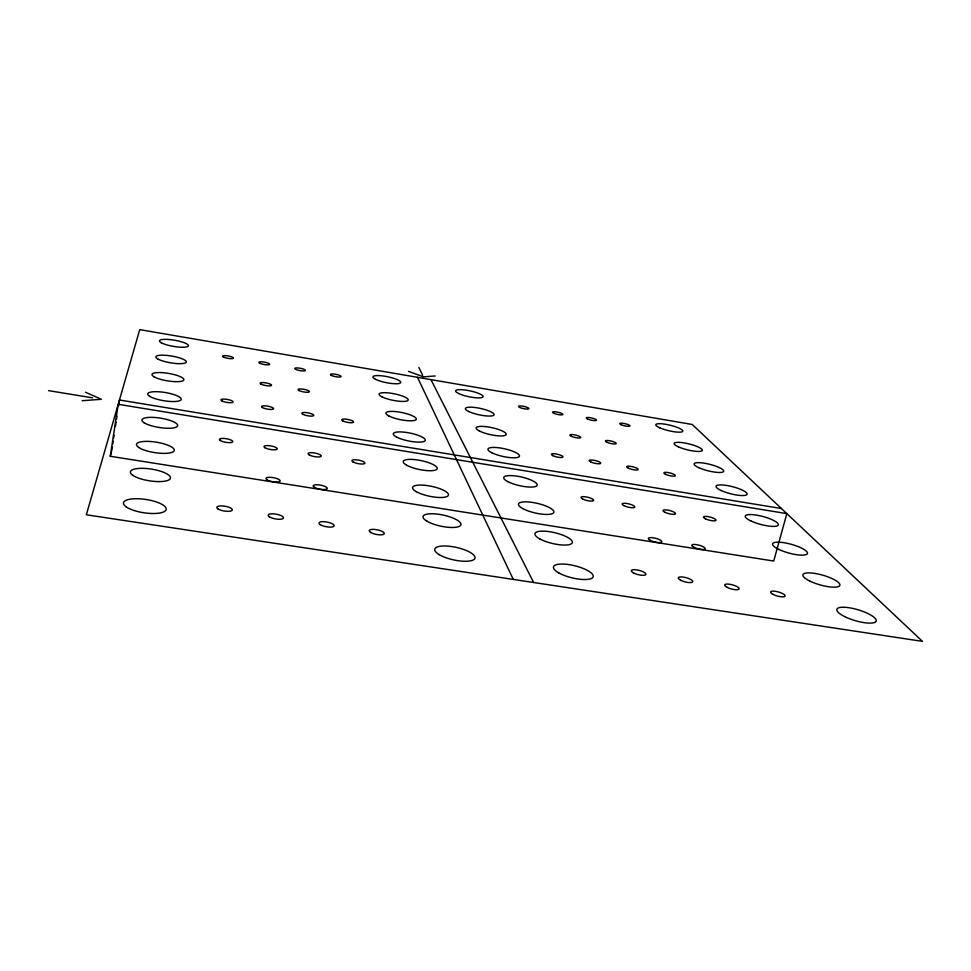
<?xml version="1.0" encoding="UTF-8"?>
<svg xmlns="http://www.w3.org/2000/svg" width="971" height="971" viewBox="0 0 971 971"><rect width="100%" height="100%" fill="white"/><g stroke="black" fill="none" stroke-linecap="round" stroke-linejoin="round"><path stroke-width="1.46" d="M110.269 456.273L118.207 404.3L786.838 513.623L773.729 561.044L110.269 456.273L111.264 452.668M111.592 451.466L112.26 447.061M112.709 444.123L113.158 441.174M113.607 438.237L114.056 435.299M115.403 426.475L116.083 422.057M116.532 419.12L116.981 416.183M118.547 405.878L119.445 400.003L781.449 508.537M82.183 400.72L101.36 399.287L85.424 392.199M435.166 375.971L423.441 376.857L408.56 371.383M48.55 390.633L92.597 397.843M430.954 379.625L533.625 582.503M418.841 367.475L422.652 375.267M417.494 377.318L513.271 579.42M139.739 329.63L86.346 514.776L922.45 641.37L692.226 424.485L139.739 329.63M507.772 481.604A17.187 4.43 12.8 0 0 536.332 486.155A17.187 4.43 12.8 0 0 517.349 476.215A17.187 4.43 12.8 0 0 507.772 481.604M406.703 465.23A17.344 4.527 11.8 0 0 435.918 469.891A17.344 4.527 11.8 0 0 418.137 460.06A17.344 4.527 11.8 0 0 406.703 465.23M558.713 572.866A20.464 6.202 13.8 0 0 592.371 577.891A20.464 6.202 13.8 0 0 568.933 564.6A20.464 6.202 13.8 0 0 558.713 572.866M751.056 521.014A17.09 4.102 14.9 0 0 778.099 525.323A17.09 4.102 14.9 0 0 756.324 515.103A17.09 4.102 14.9 0 0 751.056 521.014M331.342 375.364A5.45 1.177 11 0 0 340.59 376.93A5.45 1.177 11 0 0 335.444 374.248A5.45 1.177 11 0 0 331.342 375.364M295.597 369.271A5.474 1.189 10.7 0 0 304.918 370.849A5.474 1.189 10.7 0 0 299.918 368.191A5.474 1.189 10.7 0 0 295.597 369.271M259.585 363.142A5.51 1.189 10.4 0 0 268.979 364.732A5.51 1.189 10.4 0 0 264.112 362.086A5.51 1.189 10.4 0 0 259.585 363.142M260.908 384.079A5.814 1.335 10.3 0 0 270.836 385.742A5.814 1.335 10.3 0 0 265.69 382.841A5.814 1.335 10.3 0 0 260.908 384.079M223.294 356.952A5.547 1.202 10.1 0 0 232.761 358.566A5.547 1.202 10.1 0 0 228.039 355.932A5.547 1.202 10.1 0 0 223.294 356.952M342.714 420.844A6.093 1.481 11 0 0 353.056 422.543A6.093 1.481 11 0 0 347.23 419.326A6.093 1.481 11 0 0 342.714 420.844M302.734 414.216A6.129 1.493 10.7 0 0 313.16 415.94A6.129 1.493 10.7 0 0 307.516 412.736A6.129 1.493 10.7 0 0 302.734 414.216M298.959 390.476A5.777 1.323 10.7 0 0 308.802 392.126A5.777 1.323 10.7 0 0 303.498 389.213A5.777 1.323 10.7 0 0 298.959 390.476M262.401 407.541A6.166 1.505 10.3 0 0 272.924 409.276A6.166 1.505 10.3 0 0 267.45 406.084A6.166 1.505 10.3 0 0 262.401 407.541M221.728 400.805A6.214 1.505 9.9 0 0 232.336 402.552A6.214 1.505 9.9 0 0 227.044 399.384A6.214 1.505 9.9 0 0 221.728 400.805M621.149 424.715A5.304 1.105 13.3 0 0 629.827 426.184A5.304 1.105 13.3 0 0 623.588 423.38A5.304 1.105 13.3 0 0 621.149 424.715M587.589 418.999A5.316 1.117 13 0 0 596.34 420.492A5.316 1.117 13 0 0 590.222 417.688A5.316 1.117 13 0 0 587.589 418.999M553.786 413.245A5.316 1.129 12.7 0 0 562.597 414.738A5.316 1.129 12.7 0 0 556.614 411.959A5.316 1.129 12.7 0 0 553.786 413.245M571.251 436.246A5.62 1.25 13 0 0 580.524 437.8A5.62 1.25 13 0 0 574.128 434.765A5.62 1.25 13 0 0 571.251 436.246M519.728 407.444A5.328 1.129 12.5 0 0 528.612 408.949A5.328 1.129 12.5 0 0 522.75 406.181A5.328 1.129 12.5 0 0 519.728 407.444M665.572 474.321A5.947 1.372 13.9 0 0 675.197 475.911A5.947 1.372 13.9 0 0 668.036 472.537A5.947 1.372 13.9 0 0 665.572 474.321M628.31 468.156A5.947 1.384 13.6 0 0 638.02 469.746A5.947 1.384 13.6 0 0 631.004 466.396A5.947 1.384 13.6 0 0 628.31 468.156M606.839 442.23A5.608 1.238 13.3 0 0 616.039 443.771A5.608 1.238 13.3 0 0 609.509 440.713A5.608 1.238 13.3 0 0 606.839 442.23M590.744 461.929A5.96 1.396 13.3 0 0 600.539 463.543A5.96 1.396 13.3 0 0 593.669 460.205A5.96 1.396 13.3 0 0 590.744 461.929M552.863 455.654A5.96 1.408 12.9 0 0 562.731 457.28A5.96 1.408 12.9 0 0 556.019 453.955A5.96 1.408 12.9 0 0 552.863 455.654M352.983 461.917A6.676 1.784 11.1 0 0 364.295 463.737A6.676 1.784 11.1 0 0 357.862 459.975A6.676 1.784 11.1 0 0 352.983 461.917M309.166 454.853A6.712 1.796 10.7 0 0 320.6 456.686A6.712 1.796 10.7 0 0 314.361 452.947A6.712 1.796 10.7 0 0 309.166 454.853M264.949 447.716A6.761 1.808 10.2 0 0 276.48 449.561A6.761 1.808 10.2 0 0 270.46 445.847A6.761 1.808 10.2 0 0 264.949 447.716M266.976 479.795A7.234 2.076 10.2 0 0 279.32 481.725A7.234 2.076 10.2 0 0 272.863 477.562A7.234 2.076 10.2 0 0 266.976 479.795M220.308 440.506A6.821 1.821 9.8 0 0 231.948 442.375A6.821 1.821 9.8 0 0 226.146 438.674A6.821 1.821 9.8 0 0 220.308 440.506M217.856 508.828A7.853 2.415 9.6 0 0 231.28 510.88A7.853 2.415 9.6 0 0 224.604 506.182A7.853 2.415 9.6 0 0 217.856 508.828M269.319 516.766A7.78 2.403 10.2 0 0 282.597 518.793A7.78 2.403 10.2 0 0 275.63 514.072A7.78 2.403 10.2 0 0 269.319 516.766M320.236 524.607A7.719 2.379 10.8 0 0 333.369 526.622A7.719 2.379 10.8 0 0 326.11 521.876A7.719 2.379 10.8 0 0 320.236 524.607M314.313 487.272A7.185 2.051 10.7 0 0 326.535 489.19A7.185 2.051 10.7 0 0 319.823 485.002A7.185 2.051 10.7 0 0 314.313 487.272M370.594 532.375A7.671 2.355 11.4 0 0 383.581 534.366A7.671 2.355 11.4 0 0 376.056 529.596A7.671 2.355 11.4 0 0 370.594 532.375M705.407 518.805A6.53 1.626 14.5 0 0 715.882 520.492A6.53 1.626 14.5 0 0 707.835 516.572A6.53 1.626 14.5 0 0 705.407 518.805M664.856 512.263A6.53 1.639 14.2 0 0 675.428 513.962A6.53 1.639 14.2 0 0 667.563 510.066A6.53 1.639 14.2 0 0 664.856 512.263M623.94 505.66A6.53 1.663 13.8 0 0 634.609 507.372A6.53 1.663 13.8 0 0 626.914 503.488A6.53 1.663 13.8 0 0 623.94 505.66M650.291 540.374A6.991 1.893 14.3 0 0 661.639 542.146A6.991 1.893 14.3 0 0 653.277 537.813A6.991 1.893 14.3 0 0 650.291 540.374M582.649 498.997A6.542 1.687 13.4 0 0 593.402 500.72A6.542 1.687 13.4 0 0 585.901 496.861A6.542 1.687 13.4 0 0 582.649 498.997M773.122 594.422A7.55 2.1 15.8 0 0 785.017 596.243A7.55 2.1 15.8 0 0 775.392 591.303A7.55 2.1 15.8 0 0 773.122 594.422M727.048 587.321A7.537 2.136 15.4 0 0 739.052 589.154A7.537 2.136 15.4 0 0 729.658 584.239A7.537 2.136 15.4 0 0 727.048 587.321M693.852 547.256A6.991 1.869 14.7 0 0 705.092 549.016A6.991 1.869 14.7 0 0 696.523 544.658A6.991 1.869 14.7 0 0 693.852 547.256M680.477 580.148A7.537 2.173 14.9 0 0 692.614 581.993A7.537 2.173 14.9 0 0 683.45 577.102A7.537 2.173 14.9 0 0 680.477 580.148M633.432 572.89A7.537 2.197 14.4 0 0 645.691 574.759A7.537 2.197 14.4 0 0 636.77 569.88A7.537 2.197 14.4 0 0 633.432 572.89M161.21 342.727A14.723 3.131 9.7 0 0 186.359 346.975A14.723 3.131 9.7 0 0 174.428 340.202A14.723 3.131 9.7 0 0 161.21 342.727M157.715 358.93A15.402 3.423 9.6 0 0 184.041 363.324A15.402 3.423 9.6 0 0 171.588 356.029A15.402 3.423 9.6 0 0 157.715 358.93M153.891 376.699A16.155 3.763 9.5 0 0 181.492 381.263A16.155 3.763 9.5 0 0 168.469 373.386A16.155 3.763 9.5 0 0 153.891 376.699M149.668 396.314A16.98 4.163 9.3 0 0 178.688 401.035A16.98 4.163 9.3 0 0 165.034 392.49A16.98 4.163 9.3 0 0 149.668 396.314M375.546 379.309A14.201 3.034 11.4 0 0 399.554 383.375A14.201 3.034 11.4 0 0 385.426 376.323A14.201 3.034 11.4 0 0 375.546 379.309M381.882 396.799A14.832 3.314 11.4 0 0 406.946 400.987A14.832 3.314 11.4 0 0 392.09 393.401A14.832 3.314 11.4 0 0 381.882 396.799M388.825 415.94A15.536 3.641 11.5 0 0 415.054 420.261A15.536 3.641 11.5 0 0 399.397 412.092A15.536 3.641 11.5 0 0 388.825 415.94M396.459 436.999A16.301 4.005 11.6 0 0 423.975 441.465A16.301 4.005 11.6 0 0 407.407 432.605A16.301 4.005 11.6 0 0 396.459 436.999M458.591 393.486A14.067 2.986 12 0 0 482.174 397.479A14.067 2.986 12 0 0 467.221 390.33A14.067 2.986 12 0 0 458.591 393.486M468.617 411.449A14.699 3.253 12.2 0 0 493.207 415.552A14.699 3.253 12.2 0 0 477.465 407.869A14.699 3.253 12.2 0 0 468.617 411.449M479.577 431.088A15.39 3.568 12.3 0 0 505.296 435.336A15.39 3.568 12.3 0 0 488.656 427.046A15.39 3.568 12.3 0 0 479.577 431.088M491.629 452.68A16.155 3.92 12.5 0 0 518.575 457.062A16.155 3.92 12.5 0 0 500.939 448.092A16.155 3.92 12.5 0 0 491.629 452.68M659.879 427.847A13.91 2.828 13.5 0 0 682.419 431.658A13.91 2.828 13.5 0 0 665.548 424.278A13.91 2.828 13.5 0 0 659.879 427.847M678.535 446.903A14.553 3.071 13.8 0 0 701.997 450.823A14.553 3.071 13.8 0 0 684.154 442.91A14.553 3.071 13.8 0 0 678.535 446.903M698.902 467.719A15.257 3.35 14.1 0 0 723.371 471.76A15.257 3.35 14.1 0 0 704.461 463.216A15.257 3.35 14.1 0 0 698.902 467.719M721.235 490.537A16.034 3.666 14.4 0 0 746.808 494.7A16.034 3.666 14.4 0 0 726.696 485.464A16.034 3.666 14.4 0 0 721.235 490.537M143.987 422.664A18.085 4.721 9.1 0 0 174.926 427.604A18.085 4.721 9.1 0 0 160.421 418.125A18.085 4.721 9.1 0 0 143.987 422.664M138.659 447.437A19.129 5.28 9 0 0 171.381 452.559A19.129 5.28 9 0 0 156.1 442.145A19.129 5.28 9 0 0 138.659 447.437M132.675 475.244A20.294 5.947 8.8 0 0 167.413 480.56A20.294 5.947 8.8 0 0 151.258 469.078A20.294 5.947 8.8 0 0 132.675 475.244M125.902 506.692A21.617 6.736 8.6 0 0 162.922 512.215A21.617 6.736 8.6 0 0 145.796 499.446A21.617 6.736 8.6 0 0 125.902 506.692M416.292 491.666A18.303 5.049 11.9 0 0 447.097 496.484A18.303 5.049 11.9 0 0 428.15 485.718A18.303 5.049 11.9 0 0 416.292 491.666M427.022 521.245A19.396 5.668 12.1 0 0 459.599 526.233A19.396 5.668 12.1 0 0 439.341 514.375A19.396 5.668 12.1 0 0 427.022 521.245M439.11 554.575A20.622 6.396 12.4 0 0 473.678 559.733A20.622 6.396 12.4 0 0 451.916 546.576A20.622 6.396 12.4 0 0 439.11 554.575M522.859 508.634A18.146 4.916 13 0 0 552.948 513.343A18.146 4.916 13 0 0 532.666 502.456A18.146 4.916 13 0 0 522.859 508.634M539.73 538.856A19.238 5.51 13.4 0 0 571.506 543.724A19.238 5.51 13.4 0 0 549.756 531.732A19.238 5.51 13.4 0 0 539.73 538.856M778.863 549.416A18.097 4.539 15.4 0 0 807.253 553.858A18.097 4.539 15.4 0 0 783.9 542.692A18.097 4.539 15.4 0 0 778.863 549.416M809.85 581.071A19.238 5.037 15.9 0 0 839.721 585.647A19.238 5.037 15.9 0 0 814.56 573.375A19.238 5.037 15.9 0 0 809.85 581.071M844.588 616.561A20.537 5.62 16.6 0 0 876.109 621.27A20.537 5.62 16.6 0 0 848.86 607.7A20.537 5.62 16.6 0 0 844.588 616.561"/></g></svg>
